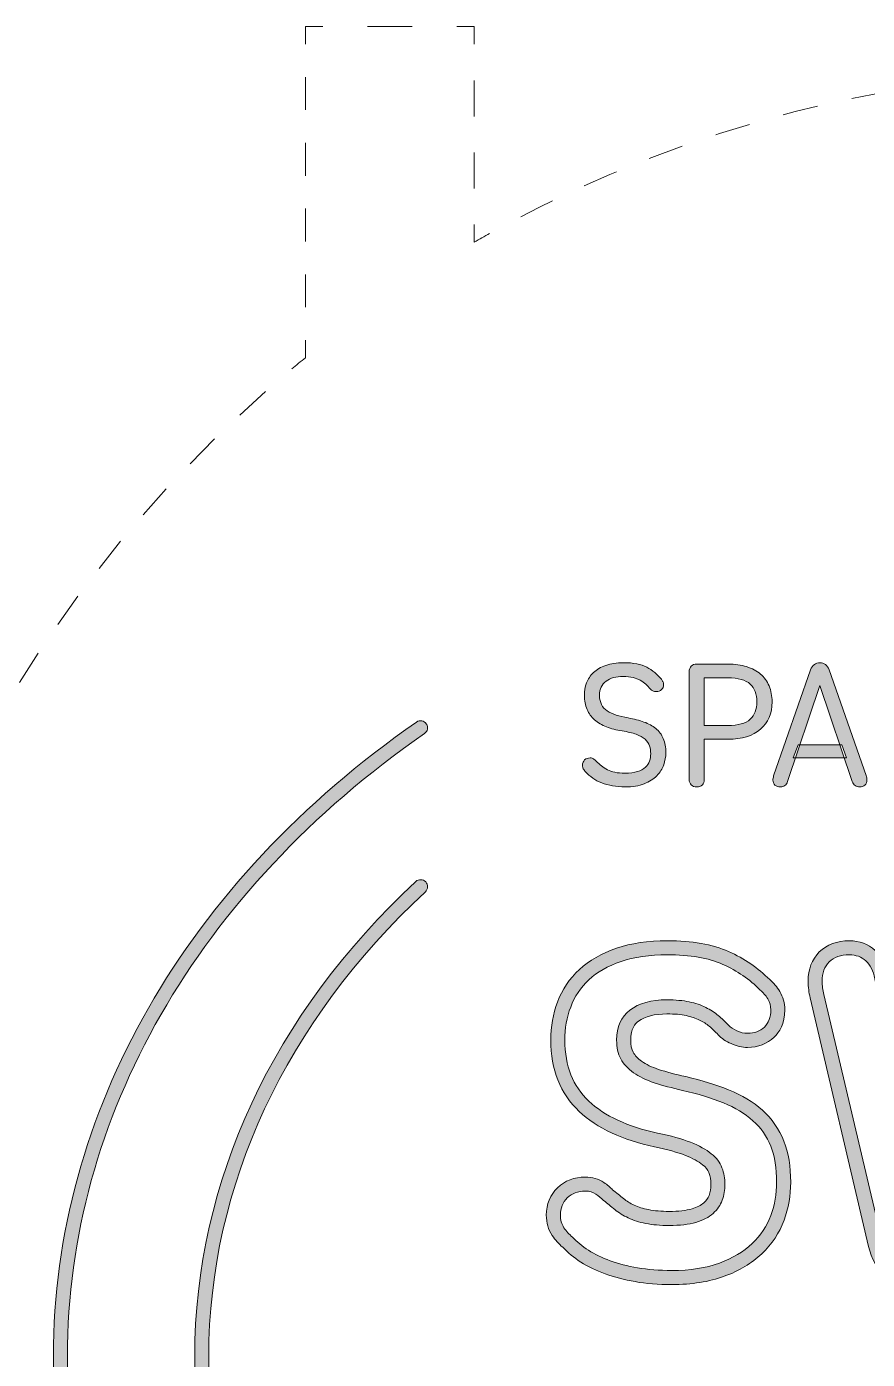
# Model space of a CAD drawing. Header units: millimetres. Extents: x -29.5 to 29.5, y -18.9 to 19.
# Drawn here: x -15.46 to -3.51, y -0.01 to 18.94 of the extents above; entities that cross this region are included whole.
import ezdxf

# ---------------------------------------------------------------- set-up
doc = ezdxf.new("R2010")
doc.units = ezdxf.units.MM
doc.header["$MEASUREMENT"] = 0
for name, pattern in [('AI-Linetype-3', [1.002458, 0.501229, -0.501229]), ('AI-Linetype-4', [1.025317, 0.512658, -0.512658]), ('AI-Linetype-5', [1.2672, 0.6336, -0.6336]), ('AI-Linetype-6', [0.934786, 0.467393, -0.467393]), ('AI-Linetype-7', [0.988138, 0.494069, -0.494069])]:
    doc.linetypes.add(name, pattern=pattern)
doc.layers.add('Layer 1', color=7, linetype='Continuous', lineweight=0)
doc.layers.add('shape outline', color=7, linetype='Continuous', lineweight=0)

# ---------------------------------------------------------------- blocks, each defined once
blk = doc.blocks.new('Block_0')
at = {"layer": 'Layer 1', "transparency": 33554687}
h = blk.add_hatch(color=7, dxfattribs=at)
h.dxf.hatch_style = 2
edge = h.paths.add_edge_path()
edge.add_spline(control_points=[(-4.884, 2.04), (-4.938, 1.891), (-5.027, 1.758), (-5.15, 1.641), (-5.272, 1.525), (-5.428, 1.432), (-5.615, 1.362), (-5.804, 1.293), (-6.029, 1.258), (-6.291, 1.258), (-6.472, 1.258), (-6.635, 1.27), (-6.779, 1.296), (-6.922, 1.321), (-7.052, 1.355), (-7.168, 1.397), (-7.284, 1.44), (-7.387, 1.489), (-7.476, 1.546), (-7.564, 1.603), (-7.64, 1.666), (-7.704, 1.733), (-7.75, 1.771), (-7.79, 1.816), (-7.824, 1.866), (-7.858, 1.917), (-7.875, 1.976), (-7.875, 2.044), (-7.875, 2.145), (-7.842, 2.228), (-7.777, 2.291), (-7.711, 2.354), (-7.626, 2.386), (-7.52, 2.386), (-7.461, 2.386), (-7.411, 2.372), (-7.371, 2.345), (-7.331, 2.317), (-7.294, 2.287), (-7.26, 2.253), (-7.209, 2.211), (-7.157, 2.167), (-7.102, 2.123), (-7.047, 2.079), (-6.983, 2.039), (-6.911, 2.006), (-6.84, 1.972), (-6.756, 1.945), (-6.661, 1.926), (-6.566, 1.907), (-6.455, 1.898), (-6.328, 1.898), (-6.176, 1.898), (-6.05, 1.913), (-5.948, 1.942), (-5.847, 1.972), (-5.765, 2.014), (-5.704, 2.069), (-5.643, 2.124), (-5.6, 2.186), (-5.574, 2.256), (-5.549, 2.326), (-5.536, 2.401), (-5.536, 2.481), (-5.536, 2.565), (-5.55, 2.645), (-5.578, 2.719), (-5.605, 2.793), (-5.656, 2.859), (-5.73, 2.918), (-5.804, 2.978), (-5.902, 3.031), (-6.024, 3.08), (-6.147, 3.128), (-6.303, 3.172), (-6.493, 3.21), (-6.705, 3.256), (-6.893, 3.318), (-7.057, 3.394), (-7.222, 3.47), (-7.361, 3.56), (-7.472, 3.666), (-7.584, 3.772), (-7.669, 3.896), (-7.726, 4.04), (-7.783, 4.184), (-7.812, 4.348), (-7.812, 4.534), (-7.812, 4.699), (-7.784, 4.855), (-7.729, 5.003), (-7.674, 5.151), (-7.588, 5.28), (-7.469, 5.39), (-7.351, 5.5), (-7.199, 5.587), (-7.013, 5.65), (-6.827, 5.713), (-6.607, 5.745), (-6.354, 5.745), (-6.033, 5.745), (-5.77, 5.7), (-5.565, 5.609), (-5.36, 5.518), (-5.184, 5.396), (-5.036, 5.244), (-4.993, 5.21), (-4.957, 5.169), (-4.928, 5.121), (-4.898, 5.072), (-4.884, 5.02), (-4.884, 4.965), (-4.884, 4.86), (-4.914, 4.777), (-4.975, 4.718), (-5.037, 4.659), (-5.116, 4.629), (-5.213, 4.629), (-5.264, 4.629), (-5.315, 4.641), (-5.365, 4.664), (-5.416, 4.688), (-5.456, 4.714), (-5.486, 4.743), (-5.532, 4.794), (-5.581, 4.841), (-5.631, 4.883), (-5.682, 4.925), (-5.741, 4.963), (-5.809, 4.997), (-5.876, 5.031), (-5.955, 5.057), (-6.043, 5.076), (-6.132, 5.095), (-6.238, 5.105), (-6.36, 5.105), (-6.584, 5.105), (-6.759, 5.056), (-6.886, 4.959), (-7.013, 4.862), (-7.076, 4.72), (-7.076, 4.534), (-7.076, 4.429), (-7.056, 4.339), (-7.016, 4.265), (-6.976, 4.191), (-6.916, 4.126), (-6.836, 4.069), (-6.755, 4.012), (-6.657, 3.964), (-6.541, 3.926), (-6.425, 3.888), (-6.291, 3.852), (-6.138, 3.818), (-5.919, 3.767), (-5.725, 3.708), (-5.558, 3.641), (-5.392, 3.573), (-5.251, 3.489), (-5.137, 3.387), (-5.023, 3.286), (-4.938, 3.164), (-4.884, 3.023), (-4.829, 2.881), (-4.801, 2.711), (-4.801, 2.513), (-4.801, 2.348), (-4.829, 2.191), (-4.884, 2.04)], knot_values=[0, 0, 0, 0, 1, 1, 1, 2, 2, 2, 3, 3, 3, 4, 4, 4, 5, 5, 5, 6, 6, 6, 7, 7, 7, 8, 8, 8, 9, 9, 9, 10, 10, 10, 11, 11, 11, 12, 12, 12, 13, 13, 13, 14, 14, 14, 15, 15, 15, 16, 16, 16, 17, 17, 17, 18, 18, 18, 19, 19, 19, 20, 20, 20, 21, 21, 21, 22, 22, 22, 23, 23, 23, 24, 24, 24, 25, 25, 25, 26, 26, 26, 27, 27, 27, 28, 28, 28, 29, 29, 29, 30, 30, 30, 31, 31, 31, 32, 32, 32, 33, 33, 33, 34, 34, 34, 35, 35, 35, 36, 36, 36, 37, 37, 37, 38, 38, 38, 39, 39, 39, 40, 40, 40, 41, 41, 41, 42, 42, 42, 43, 43, 43, 44, 44, 44, 45, 45, 45, 46, 46, 46, 47, 47, 47, 48, 48, 48, 49, 49, 49, 50, 50, 50, 51, 51, 51, 52, 52, 52, 53, 53, 53, 54, 54, 54, 55, 55, 55, 56, 56, 56, 56], degree=3, periodic=0)
edge = h.paths.add_edge_path()
edge.add_spline(control_points=[(-4.697, 3.095), (-4.764, 3.266), (-4.867, 3.415), (-5.004, 3.537), (-5.135, 3.653), (-5.296, 3.75), (-5.483, 3.826), (-5.66, 3.897), (-5.865, 3.96), (-6.093, 4.013), (-6.238, 4.045), (-6.367, 4.08), (-6.479, 4.116), (-6.575, 4.148), (-6.656, 4.187), (-6.72, 4.232), (-6.775, 4.271), (-6.815, 4.314), (-6.84, 4.36), (-6.864, 4.404), (-6.876, 4.463), (-6.876, 4.534), (-6.876, 4.696), (-6.812, 4.764), (-6.764, 4.801), (-6.674, 4.87), (-6.538, 4.905), (-6.36, 4.905), (-6.253, 4.905), (-6.16, 4.897), (-6.085, 4.881), (-6.014, 4.865), (-5.951, 4.844), (-5.898, 4.818), (-5.845, 4.792), (-5.798, 4.762), (-5.759, 4.729), (-5.716, 4.693), (-5.673, 4.652), (-5.633, 4.608), (-5.581, 4.556), (-5.523, 4.517), (-5.449, 4.483), (-5.371, 4.447), (-5.292, 4.429), (-5.213, 4.429), (-5.065, 4.429), (-4.935, 4.48), (-4.836, 4.575), (-4.767, 4.642), (-4.684, 4.764), (-4.684, 4.965), (-4.684, 5.057), (-4.708, 5.144), (-4.757, 5.224), (-4.796, 5.289), (-4.844, 5.345), (-4.9, 5.392), (-5.064, 5.558), (-5.26, 5.692), (-5.484, 5.791), (-5.713, 5.893), (-6.006, 5.945), (-6.354, 5.945), (-6.628, 5.945), (-6.872, 5.909), (-7.078, 5.839), (-7.289, 5.767), (-7.467, 5.665), (-7.605, 5.537), (-7.746, 5.406), (-7.851, 5.25), (-7.917, 5.073), (-7.98, 4.904), (-8.012, 4.722), (-8.012, 4.534), (-8.012, 4.324), (-7.978, 4.133), (-7.912, 3.966), (-7.844, 3.795), (-7.742, 3.645), (-7.609, 3.52), (-7.483, 3.401), (-7.326, 3.297), (-7.141, 3.212), (-6.964, 3.13), (-6.76, 3.064), (-6.536, 3.014), (-6.356, 2.978), (-6.209, 2.938), (-6.098, 2.894), (-5.994, 2.853), (-5.912, 2.809), (-5.855, 2.762), (-5.81, 2.726), (-5.779, 2.688), (-5.765, 2.649), (-5.746, 2.597), (-5.736, 2.542), (-5.736, 2.481), (-5.736, 2.425), (-5.745, 2.372), (-5.762, 2.325), (-5.776, 2.286), (-5.801, 2.251), (-5.838, 2.218), (-5.876, 2.184), (-5.932, 2.155), (-6.004, 2.134), (-6.087, 2.11), (-6.196, 2.098), (-6.328, 2.098), (-6.441, 2.098), (-6.54, 2.106), (-6.622, 2.123), (-6.701, 2.138), (-6.769, 2.16), (-6.826, 2.187), (-6.883, 2.213), (-6.933, 2.244), (-6.976, 2.279), (-7.03, 2.322), (-7.082, 2.365), (-7.132, 2.406), (-7.161, 2.436), (-7.208, 2.475), (-7.258, 2.51), (-7.332, 2.56), (-7.42, 2.586), (-7.52, 2.586), (-7.677, 2.586), (-7.813, 2.534), (-7.916, 2.435), (-8.02, 2.334), (-8.075, 2.199), (-8.075, 2.044), (-8.075, 1.936), (-8.047, 1.839), (-7.991, 1.755), (-7.949, 1.692), (-7.898, 1.636), (-7.841, 1.587), (-7.768, 1.511), (-7.682, 1.441), (-7.584, 1.378), (-7.483, 1.313), (-7.366, 1.257), (-7.237, 1.209), (-7.11, 1.163), (-6.968, 1.126), (-6.813, 1.099), (-6.659, 1.072), (-6.483, 1.058), (-6.291, 1.058), (-6.007, 1.058), (-5.756, 1.097), (-5.546, 1.175), (-5.334, 1.253), (-5.154, 1.362), (-5.012, 1.496), (-4.867, 1.634), (-4.761, 1.794), (-4.696, 1.972), (-4.633, 2.143), (-4.601, 2.325), (-4.601, 2.513), (-4.601, 2.735), (-4.633, 2.931), (-4.697, 3.095)], knot_values=[0, 0, 0, 0, 1, 1, 1, 2, 2, 2, 3, 3, 3, 4, 4, 4, 5, 5, 5, 6, 6, 6, 7, 7, 7, 8, 8, 8, 9, 9, 9, 10, 10, 10, 11, 11, 11, 12, 12, 12, 13, 13, 13, 14, 14, 14, 15, 15, 15, 16, 16, 16, 17, 17, 17, 18, 18, 18, 19, 19, 19, 20, 20, 20, 21, 21, 21, 22, 22, 22, 23, 23, 23, 24, 24, 24, 25, 25, 25, 26, 26, 26, 27, 27, 27, 28, 28, 28, 29, 29, 29, 30, 30, 30, 31, 31, 31, 32, 32, 32, 33, 33, 33, 34, 34, 34, 35, 35, 35, 36, 36, 36, 37, 37, 37, 38, 38, 38, 39, 39, 39, 40, 40, 40, 41, 41, 41, 42, 42, 42, 43, 43, 43, 44, 44, 44, 45, 45, 45, 46, 46, 46, 47, 47, 47, 48, 48, 48, 49, 49, 49, 50, 50, 50, 51, 51, 51, 52, 52, 52, 53, 53, 53, 54, 54, 54, 55, 55, 55, 56, 56, 56, 56], degree=3, periodic=0)
h = blk.add_hatch(color=7, dxfattribs=at)
h.dxf.hatch_style = 2
edge = h.paths.add_edge_path()
edge.add_spline(control_points=[(1.068, 5.295), (1.068, 5.295), (1.049, 5.206), (1.049, 5.206), (1.049, 5.206), (0.213, 1.651), (0.213, 1.651), (0.183, 1.52), (0.129, 1.422), (0.051, 1.356), (-0.027, 1.291), (-0.123, 1.258), (-0.237, 1.258), (-0.356, 1.258), (-0.455, 1.291), (-0.535, 1.356), (-0.615, 1.422), (-0.67, 1.509), (-0.7, 1.619), (-0.7, 1.619), (-1.549, 4.693), (-1.549, 4.693), (-1.549, 4.693), (-2.392, 1.625), (-2.392, 1.625), (-2.426, 1.499), (-2.484, 1.406), (-2.566, 1.347), (-2.649, 1.287), (-2.745, 1.258), (-2.855, 1.258), (-2.969, 1.258), (-3.064, 1.289), (-3.14, 1.353), (-3.216, 1.416), (-3.269, 1.513), (-3.298, 1.645), (-3.298, 1.645), (-4.129, 5.181), (-4.129, 5.181), (-4.137, 5.215), (-4.143, 5.246), (-4.148, 5.276), (-4.152, 5.305), (-4.154, 5.337), (-4.154, 5.371), (-4.154, 5.485), (-4.12, 5.576), (-4.052, 5.644), (-3.985, 5.711), (-3.89, 5.745), (-3.767, 5.745), (-3.674, 5.745), (-3.596, 5.716), (-3.533, 5.659), (-3.469, 5.602), (-3.427, 5.517), (-3.406, 5.403), (-3.406, 5.403), (-2.785, 2.506), (-2.785, 2.506), (-2.785, 2.506), (-1.993, 5.371), (-1.993, 5.371), (-1.955, 5.502), (-1.899, 5.597), (-1.825, 5.656), (-1.751, 5.715), (-1.657, 5.745), (-1.543, 5.745), (-1.441, 5.745), (-1.354, 5.715), (-1.28, 5.656), (-1.206, 5.597), (-1.15, 5.5), (-1.112, 5.365), (-1.112, 5.365), (-0.301, 2.487), (-0.301, 2.487), (-0.301, 2.487), (0.314, 5.377), (0.314, 5.377), (0.335, 5.491), (0.377, 5.581), (0.441, 5.647), (0.504, 5.712), (0.591, 5.745), (0.701, 5.745), (0.819, 5.745), (0.911, 5.712), (0.976, 5.647), (1.042, 5.581), (1.075, 5.493), (1.075, 5.384), (1.075, 5.384), (1.068, 5.295), (1.068, 5.295)], knot_values=[0, 0, 0, 0, 1, 1, 1, 2, 2, 2, 3, 3, 3, 4, 4, 4, 5, 5, 5, 6, 6, 6, 7, 7, 7, 8, 8, 8, 9, 9, 9, 10, 10, 10, 11, 11, 11, 12, 12, 12, 13, 13, 13, 14, 14, 14, 15, 15, 15, 16, 16, 16, 17, 17, 17, 18, 18, 18, 19, 19, 19, 20, 20, 20, 21, 21, 21, 22, 22, 22, 23, 23, 23, 24, 24, 24, 25, 25, 25, 26, 26, 26, 27, 27, 27, 28, 28, 28, 29, 29, 29, 30, 30, 30, 31, 31, 31, 32, 32, 32, 32], degree=3, periodic=0)
edge = h.paths.add_edge_path()
edge.add_spline(control_points=[(1.118, 5.788), (1.014, 5.892), (0.873, 5.945), (0.701, 5.945), (0.494, 5.945), (0.367, 5.858), (0.297, 5.786), (0.206, 5.691), (0.146, 5.566), (0.117, 5.414), (0.117, 5.414), (-0.328, 3.321), (-0.328, 3.321), (-0.328, 3.321), (-0.919, 5.419), (-0.919, 5.419), (-0.969, 5.594), (-1.048, 5.727), (-1.155, 5.812), (-1.265, 5.9), (-1.395, 5.945), (-1.543, 5.945), (-1.703, 5.945), (-1.84, 5.9), (-1.95, 5.812), (-2.056, 5.727), (-2.135, 5.597), (-2.185, 5.427), (-2.185, 5.427), (-2.76, 3.345), (-2.76, 3.345), (-2.76, 3.345), (-3.211, 5.444), (-3.211, 5.444), (-3.239, 5.597), (-3.303, 5.722), (-3.399, 5.808), (-3.498, 5.897), (-3.626, 5.945), (-3.767, 5.945), (-3.944, 5.945), (-4.088, 5.891), (-4.194, 5.785), (-4.3, 5.679), (-4.354, 5.539), (-4.354, 5.371), (-4.354, 5.327), (-4.351, 5.285), (-4.345, 5.247), (-4.341, 5.212), (-4.333, 5.174), (-4.323, 5.132), (-4.323, 5.132), (-3.493, 1.599), (-3.493, 1.599), (-3.454, 1.426), (-3.378, 1.291), (-3.268, 1.199), (-3.155, 1.105), (-3.016, 1.058), (-2.855, 1.058), (-2.703, 1.058), (-2.566, 1.1), (-2.45, 1.184), (-2.329, 1.271), (-2.245, 1.402), (-2.199, 1.574), (-2.199, 1.574), (-1.549, 3.94), (-1.549, 3.94), (-1.549, 3.94), (-0.893, 1.566), (-0.893, 1.566), (-0.853, 1.417), (-0.775, 1.294), (-0.662, 1.201), (-0.545, 1.106), (-0.402, 1.058), (-0.237, 1.058), (-0.076, 1.058), (0.064, 1.107), (0.179, 1.203), (0.292, 1.297), (0.368, 1.433), (0.408, 1.607), (0.408, 1.607), (1.244, 5.16), (1.244, 5.16), (1.252, 5.19), (1.261, 5.228), (1.266, 5.266), (1.272, 5.306), (1.275, 5.345), (1.275, 5.384), (1.275, 5.548), (1.222, 5.684), (1.118, 5.788)], knot_values=[0, 0, 0, 0, 1, 1, 1, 2, 2, 2, 3, 3, 3, 4, 4, 4, 5, 5, 5, 6, 6, 6, 7, 7, 7, 8, 8, 8, 9, 9, 9, 10, 10, 10, 11, 11, 11, 12, 12, 12, 13, 13, 13, 14, 14, 14, 15, 15, 15, 16, 16, 16, 17, 17, 17, 18, 18, 18, 19, 19, 19, 20, 20, 20, 21, 21, 21, 22, 22, 22, 23, 23, 23, 24, 24, 24, 25, 25, 25, 26, 26, 26, 27, 27, 27, 28, 28, 28, 29, 29, 29, 30, 30, 30, 31, 31, 31, 32, 32, 32, 32], degree=3, periodic=0)
at = {"layer": 'Layer 1'}
for points, knots in [([(-4.697, 3.095), (-4.764, 3.266), (-4.867, 3.415), (-5.004, 3.537), (-5.135, 3.653), (-5.296, 3.75), (-5.483, 3.826), (-5.66, 3.897), (-5.865, 3.96), (-6.093, 4.013), (-6.238, 4.045), (-6.367, 4.08), (-6.479, 4.116), (-6.575, 4.148), (-6.656, 4.187), (-6.72, 4.232), (-6.775, 4.271), (-6.815, 4.314), (-6.84, 4.36), (-6.864, 4.404), (-6.876, 4.463), (-6.876, 4.534), (-6.876, 4.696), (-6.812, 4.764), (-6.764, 4.801), (-6.674, 4.87), (-6.538, 4.905), (-6.36, 4.905), (-6.253, 4.905), (-6.16, 4.897), (-6.085, 4.881), (-6.014, 4.865), (-5.951, 4.844), (-5.898, 4.818), (-5.845, 4.792), (-5.798, 4.762), (-5.759, 4.729), (-5.716, 4.693), (-5.673, 4.652), (-5.633, 4.608), (-5.581, 4.556), (-5.523, 4.517), (-5.449, 4.483), (-5.371, 4.447), (-5.292, 4.429), (-5.213, 4.429), (-5.065, 4.429), (-4.935, 4.48), (-4.836, 4.575), (-4.767, 4.642), (-4.684, 4.764), (-4.684, 4.965), (-4.684, 5.057), (-4.708, 5.144), (-4.757, 5.224), (-4.796, 5.289), (-4.844, 5.345), (-4.9, 5.392), (-5.064, 5.558), (-5.26, 5.692), (-5.484, 5.791), (-5.713, 5.893), (-6.006, 5.945), (-6.354, 5.945), (-6.628, 5.945), (-6.872, 5.909), (-7.078, 5.839), (-7.289, 5.767), (-7.467, 5.665), (-7.605, 5.537), (-7.746, 5.406), (-7.851, 5.25), (-7.917, 5.073), (-7.98, 4.904), (-8.012, 4.722), (-8.012, 4.534), (-8.012, 4.324), (-7.978, 4.133), (-7.912, 3.966), (-7.844, 3.795), (-7.742, 3.645), (-7.609, 3.52), (-7.483, 3.401), (-7.326, 3.297), (-7.141, 3.212), (-6.964, 3.13), (-6.76, 3.064), (-6.536, 3.014), (-6.356, 2.978), (-6.209, 2.938), (-6.098, 2.894), (-5.994, 2.853), (-5.912, 2.809), (-5.855, 2.762), (-5.81, 2.726), (-5.779, 2.688), (-5.765, 2.649), (-5.746, 2.597), (-5.736, 2.542), (-5.736, 2.481), (-5.736, 2.425), (-5.745, 2.372), (-5.762, 2.325), (-5.776, 2.286), (-5.801, 2.251), (-5.838, 2.218), (-5.876, 2.184), (-5.932, 2.155), (-6.004, 2.134), (-6.087, 2.11), (-6.196, 2.098), (-6.328, 2.098), (-6.441, 2.098), (-6.54, 2.106), (-6.622, 2.123), (-6.701, 2.138), (-6.769, 2.16), (-6.826, 2.187), (-6.883, 2.213), (-6.933, 2.244), (-6.976, 2.279), (-7.03, 2.322), (-7.082, 2.365), (-7.132, 2.406), (-7.161, 2.436), (-7.208, 2.475), (-7.258, 2.51), (-7.332, 2.56), (-7.42, 2.586), (-7.52, 2.586), (-7.677, 2.586), (-7.813, 2.534), (-7.916, 2.435), (-8.02, 2.334), (-8.075, 2.199), (-8.075, 2.044), (-8.075, 1.936), (-8.047, 1.839), (-7.991, 1.755), (-7.949, 1.692), (-7.898, 1.636), (-7.841, 1.587), (-7.768, 1.511), (-7.682, 1.441), (-7.584, 1.378), (-7.483, 1.313), (-7.366, 1.257), (-7.237, 1.209), (-7.11, 1.163), (-6.968, 1.126), (-6.813, 1.099), (-6.659, 1.072), (-6.483, 1.058), (-6.291, 1.058), (-6.007, 1.058), (-5.756, 1.097), (-5.546, 1.175), (-5.334, 1.253), (-5.154, 1.362), (-5.012, 1.496), (-4.867, 1.634), (-4.761, 1.794), (-4.696, 1.972), (-4.633, 2.143), (-4.601, 2.325), (-4.601, 2.513), (-4.601, 2.735), (-4.633, 2.931), (-4.697, 3.095)], [0, 0, 0, 0, 1, 1, 1, 2, 2, 2, 3, 3, 3, 4, 4, 4, 5, 5, 5, 6, 6, 6, 7, 7, 7, 8, 8, 8, 9, 9, 9, 10, 10, 10, 11, 11, 11, 12, 12, 12, 13, 13, 13, 14, 14, 14, 15, 15, 15, 16, 16, 16, 17, 17, 17, 18, 18, 18, 19, 19, 19, 20, 20, 20, 21, 21, 21, 22, 22, 22, 23, 23, 23, 24, 24, 24, 25, 25, 25, 26, 26, 26, 27, 27, 27, 28, 28, 28, 29, 29, 29, 30, 30, 30, 31, 31, 31, 32, 32, 32, 33, 33, 33, 34, 34, 34, 35, 35, 35, 36, 36, 36, 37, 37, 37, 38, 38, 38, 39, 39, 39, 40, 40, 40, 41, 41, 41, 42, 42, 42, 43, 43, 43, 44, 44, 44, 45, 45, 45, 46, 46, 46, 47, 47, 47, 48, 48, 48, 49, 49, 49, 50, 50, 50, 51, 51, 51, 52, 52, 52, 53, 53, 53, 54, 54, 54, 55, 55, 55, 56, 56, 56, 56]), ([(1.118, 5.788), (1.014, 5.892), (0.873, 5.945), (0.701, 5.945), (0.494, 5.945), (0.367, 5.858), (0.297, 5.786), (0.206, 5.691), (0.146, 5.566), (0.117, 5.414), (0.117, 5.414), (-0.328, 3.321), (-0.328, 3.321), (-0.328, 3.321), (-0.919, 5.419), (-0.919, 5.419), (-0.969, 5.594), (-1.048, 5.727), (-1.155, 5.812), (-1.265, 5.9), (-1.395, 5.945), (-1.543, 5.945), (-1.703, 5.945), (-1.84, 5.9), (-1.95, 5.812), (-2.056, 5.727), (-2.135, 5.597), (-2.185, 5.427), (-2.185, 5.427), (-2.76, 3.345), (-2.76, 3.345), (-2.76, 3.345), (-3.211, 5.444), (-3.211, 5.444), (-3.239, 5.597), (-3.303, 5.722), (-3.399, 5.808), (-3.498, 5.897), (-3.626, 5.945), (-3.767, 5.945), (-3.944, 5.945), (-4.088, 5.891), (-4.194, 5.785), (-4.3, 5.679), (-4.354, 5.539), (-4.354, 5.371), (-4.354, 5.327), (-4.351, 5.285), (-4.345, 5.247), (-4.341, 5.212), (-4.333, 5.174), (-4.323, 5.132), (-4.323, 5.132), (-3.493, 1.599), (-3.493, 1.599), (-3.454, 1.426), (-3.378, 1.291), (-3.268, 1.199), (-3.155, 1.105), (-3.016, 1.058), (-2.855, 1.058), (-2.703, 1.058), (-2.566, 1.1), (-2.45, 1.184), (-2.329, 1.271), (-2.245, 1.402), (-2.199, 1.574), (-2.199, 1.574), (-1.549, 3.94), (-1.549, 3.94), (-1.549, 3.94), (-0.893, 1.566), (-0.893, 1.566), (-0.853, 1.417), (-0.775, 1.294), (-0.662, 1.201), (-0.545, 1.106), (-0.402, 1.058), (-0.237, 1.058), (-0.076, 1.058), (0.064, 1.107), (0.179, 1.203), (0.292, 1.297), (0.368, 1.433), (0.408, 1.607), (0.408, 1.607), (1.244, 5.16), (1.244, 5.16), (1.252, 5.19), (1.261, 5.228), (1.266, 5.266), (1.272, 5.306), (1.275, 5.345), (1.275, 5.384), (1.275, 5.548), (1.222, 5.684), (1.118, 5.788)], [0, 0, 0, 0, 1, 1, 1, 2, 2, 2, 3, 3, 3, 4, 4, 4, 5, 5, 5, 6, 6, 6, 7, 7, 7, 8, 8, 8, 9, 9, 9, 10, 10, 10, 11, 11, 11, 12, 12, 12, 13, 13, 13, 14, 14, 14, 15, 15, 15, 16, 16, 16, 17, 17, 17, 18, 18, 18, 19, 19, 19, 20, 20, 20, 21, 21, 21, 22, 22, 22, 23, 23, 23, 24, 24, 24, 25, 25, 25, 26, 26, 26, 27, 27, 27, 28, 28, 28, 29, 29, 29, 30, 30, 30, 31, 31, 31, 32, 32, 32, 32]), ([(-4.884, 2.04), (-4.938, 1.891), (-5.027, 1.758), (-5.15, 1.641), (-5.272, 1.525), (-5.428, 1.432), (-5.615, 1.362), (-5.804, 1.293), (-6.029, 1.258), (-6.291, 1.258), (-6.472, 1.258), (-6.635, 1.27), (-6.779, 1.296), (-6.922, 1.321), (-7.052, 1.355), (-7.168, 1.397), (-7.284, 1.44), (-7.387, 1.489), (-7.476, 1.546), (-7.564, 1.603), (-7.64, 1.666), (-7.704, 1.733), (-7.75, 1.771), (-7.79, 1.816), (-7.824, 1.866), (-7.858, 1.917), (-7.875, 1.976), (-7.875, 2.044), (-7.875, 2.145), (-7.842, 2.228), (-7.777, 2.291), (-7.711, 2.354), (-7.626, 2.386), (-7.52, 2.386), (-7.461, 2.386), (-7.411, 2.372), (-7.371, 2.345), (-7.331, 2.317), (-7.294, 2.287), (-7.26, 2.253), (-7.209, 2.211), (-7.157, 2.167), (-7.102, 2.123), (-7.047, 2.079), (-6.983, 2.039), (-6.911, 2.006), (-6.84, 1.972), (-6.756, 1.945), (-6.661, 1.926), (-6.566, 1.907), (-6.455, 1.898), (-6.328, 1.898), (-6.176, 1.898), (-6.05, 1.913), (-5.948, 1.942), (-5.847, 1.972), (-5.765, 2.014), (-5.704, 2.069), (-5.643, 2.124), (-5.6, 2.186), (-5.574, 2.256), (-5.549, 2.326), (-5.536, 2.401), (-5.536, 2.481), (-5.536, 2.565), (-5.55, 2.645), (-5.578, 2.719), (-5.605, 2.793), (-5.656, 2.859), (-5.73, 2.918), (-5.804, 2.978), (-5.902, 3.031), (-6.024, 3.08), (-6.147, 3.128), (-6.303, 3.172), (-6.493, 3.21), (-6.705, 3.256), (-6.893, 3.318), (-7.057, 3.394), (-7.222, 3.47), (-7.361, 3.56), (-7.472, 3.666), (-7.584, 3.772), (-7.669, 3.896), (-7.726, 4.04), (-7.783, 4.184), (-7.812, 4.348), (-7.812, 4.534), (-7.812, 4.699), (-7.784, 4.855), (-7.729, 5.003), (-7.674, 5.151), (-7.588, 5.28), (-7.469, 5.39), (-7.351, 5.5), (-7.199, 5.587), (-7.013, 5.65), (-6.827, 5.713), (-6.607, 5.745), (-6.354, 5.745), (-6.033, 5.745), (-5.77, 5.7), (-5.565, 5.609), (-5.36, 5.518), (-5.184, 5.396), (-5.036, 5.244), (-4.993, 5.21), (-4.957, 5.169), (-4.928, 5.121), (-4.898, 5.072), (-4.884, 5.02), (-4.884, 4.965), (-4.884, 4.86), (-4.914, 4.777), (-4.975, 4.718), (-5.037, 4.659), (-5.116, 4.629), (-5.213, 4.629), (-5.264, 4.629), (-5.315, 4.641), (-5.365, 4.664), (-5.416, 4.688), (-5.456, 4.714), (-5.486, 4.743), (-5.532, 4.794), (-5.581, 4.841), (-5.631, 4.883), (-5.682, 4.925), (-5.741, 4.963), (-5.809, 4.997), (-5.876, 5.031), (-5.955, 5.057), (-6.043, 5.076), (-6.132, 5.095), (-6.238, 5.105), (-6.36, 5.105), (-6.584, 5.105), (-6.759, 5.056), (-6.886, 4.959), (-7.013, 4.862), (-7.076, 4.72), (-7.076, 4.534), (-7.076, 4.429), (-7.056, 4.339), (-7.016, 4.265), (-6.976, 4.191), (-6.916, 4.126), (-6.836, 4.069), (-6.755, 4.012), (-6.657, 3.964), (-6.541, 3.926), (-6.425, 3.888), (-6.291, 3.852), (-6.138, 3.818), (-5.919, 3.767), (-5.725, 3.708), (-5.558, 3.641), (-5.392, 3.573), (-5.251, 3.489), (-5.137, 3.387), (-5.023, 3.286), (-4.938, 3.164), (-4.884, 3.023), (-4.829, 2.881), (-4.801, 2.711), (-4.801, 2.513), (-4.801, 2.348), (-4.829, 2.191), (-4.884, 2.04)], [0, 0, 0, 0, 1, 1, 1, 2, 2, 2, 3, 3, 3, 4, 4, 4, 5, 5, 5, 6, 6, 6, 7, 7, 7, 8, 8, 8, 9, 9, 9, 10, 10, 10, 11, 11, 11, 12, 12, 12, 13, 13, 13, 14, 14, 14, 15, 15, 15, 16, 16, 16, 17, 17, 17, 18, 18, 18, 19, 19, 19, 20, 20, 20, 21, 21, 21, 22, 22, 22, 23, 23, 23, 24, 24, 24, 25, 25, 25, 26, 26, 26, 27, 27, 27, 28, 28, 28, 29, 29, 29, 30, 30, 30, 31, 31, 31, 32, 32, 32, 33, 33, 33, 34, 34, 34, 35, 35, 35, 36, 36, 36, 37, 37, 37, 38, 38, 38, 39, 39, 39, 40, 40, 40, 41, 41, 41, 42, 42, 42, 43, 43, 43, 44, 44, 44, 45, 45, 45, 46, 46, 46, 47, 47, 47, 48, 48, 48, 49, 49, 49, 50, 50, 50, 51, 51, 51, 52, 52, 52, 53, 53, 53, 54, 54, 54, 55, 55, 55, 56, 56, 56, 56]), ([(1.068, 5.295), (1.068, 5.295), (1.049, 5.206), (1.049, 5.206), (1.049, 5.206), (0.213, 1.651), (0.213, 1.651), (0.183, 1.52), (0.129, 1.422), (0.051, 1.356), (-0.027, 1.291), (-0.123, 1.258), (-0.237, 1.258), (-0.356, 1.258), (-0.455, 1.291), (-0.535, 1.356), (-0.615, 1.422), (-0.67, 1.509), (-0.7, 1.619), (-0.7, 1.619), (-1.549, 4.693), (-1.549, 4.693), (-1.549, 4.693), (-2.392, 1.625), (-2.392, 1.625), (-2.426, 1.499), (-2.484, 1.406), (-2.566, 1.347), (-2.649, 1.287), (-2.745, 1.258), (-2.855, 1.258), (-2.969, 1.258), (-3.064, 1.289), (-3.14, 1.353), (-3.216, 1.416), (-3.269, 1.513), (-3.298, 1.645), (-3.298, 1.645), (-4.129, 5.181), (-4.129, 5.181), (-4.137, 5.215), (-4.143, 5.246), (-4.148, 5.276), (-4.152, 5.305), (-4.154, 5.337), (-4.154, 5.371), (-4.154, 5.485), (-4.12, 5.576), (-4.052, 5.644), (-3.985, 5.711), (-3.89, 5.745), (-3.767, 5.745), (-3.674, 5.745), (-3.596, 5.716), (-3.533, 5.659), (-3.469, 5.602), (-3.427, 5.517), (-3.406, 5.403), (-3.406, 5.403), (-2.785, 2.506), (-2.785, 2.506), (-2.785, 2.506), (-1.993, 5.371), (-1.993, 5.371), (-1.955, 5.502), (-1.899, 5.597), (-1.825, 5.656), (-1.751, 5.715), (-1.657, 5.745), (-1.543, 5.745), (-1.441, 5.745), (-1.354, 5.715), (-1.28, 5.656), (-1.206, 5.597), (-1.15, 5.5), (-1.112, 5.365), (-1.112, 5.365), (-0.301, 2.487), (-0.301, 2.487), (-0.301, 2.487), (0.314, 5.377), (0.314, 5.377), (0.335, 5.491), (0.377, 5.581), (0.441, 5.647), (0.504, 5.712), (0.591, 5.745), (0.701, 5.745), (0.819, 5.745), (0.911, 5.712), (0.976, 5.647), (1.042, 5.581), (1.075, 5.493), (1.075, 5.384), (1.075, 5.384), (1.068, 5.295), (1.068, 5.295)], [0, 0, 0, 0, 1, 1, 1, 2, 2, 2, 3, 3, 3, 4, 4, 4, 5, 5, 5, 6, 6, 6, 7, 7, 7, 8, 8, 8, 9, 9, 9, 10, 10, 10, 11, 11, 11, 12, 12, 12, 13, 13, 13, 14, 14, 14, 15, 15, 15, 16, 16, 16, 17, 17, 17, 18, 18, 18, 19, 19, 19, 20, 20, 20, 21, 21, 21, 22, 22, 22, 23, 23, 23, 24, 24, 24, 25, 25, 25, 26, 26, 26, 27, 27, 27, 28, 28, 28, 29, 29, 29, 30, 30, 30, 31, 31, 31, 32, 32, 32, 32])]:
    blk.add_open_spline(points, degree=3, knots=knots, dxfattribs=at)
blk = doc.blocks.new('Block_1')
at = {"layer": 'Layer 1', "transparency": 33554687}
h = blk.add_hatch(color=7, dxfattribs=at)
h.dxf.hatch_style = 2
edge = h.paths.add_edge_path()
edge.add_spline(control_points=[(-7.134, 8.147), (-7.189, 8.157), (-7.24, 8.171), (-7.287, 8.189), (-7.335, 8.208), (-7.378, 8.23), (-7.416, 8.257), (-7.454, 8.283), (-7.489, 8.313), (-7.519, 8.347), (-7.53, 8.36), (-7.54, 8.374), (-7.549, 8.388), (-7.557, 8.402), (-7.561, 8.418), (-7.561, 8.437), (-7.561, 8.47), (-7.551, 8.496), (-7.531, 8.516), (-7.511, 8.535), (-7.484, 8.544), (-7.451, 8.544), (-7.433, 8.544), (-7.417, 8.54), (-7.404, 8.53), (-7.39, 8.521), (-7.378, 8.511), (-7.366, 8.499), (-7.341, 8.474), (-7.316, 8.452), (-7.291, 8.43), (-7.266, 8.41), (-7.238, 8.391), (-7.207, 8.375), (-7.176, 8.36), (-7.141, 8.347), (-7.1, 8.339), (-7.059, 8.331), (-7.011, 8.327), (-6.956, 8.327), (-6.886, 8.327), (-6.827, 8.334), (-6.78, 8.349), (-6.732, 8.364), (-6.695, 8.385), (-6.667, 8.411), (-6.64, 8.436), (-6.62, 8.466), (-6.609, 8.499), (-6.597, 8.532), (-6.591, 8.568), (-6.591, 8.604), (-6.591, 8.644), (-6.597, 8.681), (-6.609, 8.715), (-6.62, 8.75), (-6.641, 8.781), (-6.672, 8.808), (-6.703, 8.836), (-6.745, 8.859), (-6.797, 8.879), (-6.85, 8.899), (-6.917, 8.915), (-6.999, 8.927), (-7.08, 8.94), (-7.154, 8.96), (-7.22, 8.985), (-7.286, 9.011), (-7.342, 9.045), (-7.389, 9.085), (-7.435, 9.126), (-7.471, 9.176), (-7.496, 9.233), (-7.521, 9.29), (-7.534, 9.357), (-7.534, 9.432), (-7.534, 9.493), (-7.523, 9.553), (-7.502, 9.609), (-7.482, 9.666), (-7.449, 9.716), (-7.404, 9.758), (-7.359, 9.801), (-7.301, 9.834), (-7.23, 9.859), (-7.159, 9.884), (-7.075, 9.897), (-6.976, 9.897), (-6.838, 9.897), (-6.728, 9.875), (-6.647, 9.833), (-6.567, 9.791), (-6.497, 9.733), (-6.439, 9.662), (-6.43, 9.652), (-6.423, 9.64), (-6.417, 9.628), (-6.411, 9.616), (-6.409, 9.603), (-6.409, 9.589), (-6.409, 9.558), (-6.418, 9.533), (-6.437, 9.514), (-6.456, 9.496), (-6.481, 9.487), (-6.511, 9.487), (-6.529, 9.487), (-6.546, 9.49), (-6.561, 9.497), (-6.576, 9.503), (-6.589, 9.513), (-6.599, 9.524), (-6.617, 9.548), (-6.637, 9.57), (-6.66, 9.59), (-6.682, 9.611), (-6.709, 9.63), (-6.739, 9.647), (-6.769, 9.663), (-6.803, 9.677), (-6.842, 9.687), (-6.882, 9.697), (-6.929, 9.702), (-6.984, 9.702), (-7.084, 9.702), (-7.164, 9.679), (-7.226, 9.634), (-7.288, 9.589), (-7.319, 9.522), (-7.319, 9.432), (-7.319, 9.38), (-7.309, 9.337), (-7.29, 9.302), (-7.271, 9.267), (-7.244, 9.237), (-7.209, 9.212), (-7.174, 9.187), (-7.131, 9.167), (-7.081, 9.152), (-7.031, 9.137), (-6.974, 9.123), (-6.911, 9.112), (-6.828, 9.097), (-6.753, 9.077), (-6.687, 9.054), (-6.621, 9.031), (-6.565, 9), (-6.519, 8.962), (-6.472, 8.923), (-6.436, 8.876), (-6.412, 8.819), (-6.388, 8.763), (-6.376, 8.694), (-6.376, 8.614), (-6.376, 8.558), (-6.386, 8.501), (-6.406, 8.444), (-6.426, 8.388), (-6.459, 8.336), (-6.505, 8.289), (-6.551, 8.243), (-6.61, 8.205), (-6.684, 8.176), (-6.757, 8.146), (-6.848, 8.132), (-6.956, 8.132), (-7.019, 8.132), (-7.079, 8.137), (-7.134, 8.147)], knot_values=[0, 0, 0, 0, 1, 1, 1, 2, 2, 2, 3, 3, 3, 4, 4, 4, 5, 5, 5, 6, 6, 6, 7, 7, 7, 8, 8, 8, 9, 9, 9, 10, 10, 10, 11, 11, 11, 12, 12, 12, 13, 13, 13, 14, 14, 14, 15, 15, 15, 16, 16, 16, 17, 17, 17, 18, 18, 18, 19, 19, 19, 20, 20, 20, 21, 21, 21, 22, 22, 22, 23, 23, 23, 24, 24, 24, 25, 25, 25, 26, 26, 26, 27, 27, 27, 28, 28, 28, 29, 29, 29, 30, 30, 30, 31, 31, 31, 32, 32, 32, 33, 33, 33, 34, 34, 34, 35, 35, 35, 36, 36, 36, 37, 37, 37, 38, 38, 38, 39, 39, 39, 40, 40, 40, 41, 41, 41, 42, 42, 42, 43, 43, 43, 44, 44, 44, 45, 45, 45, 46, 46, 46, 47, 47, 47, 48, 48, 48, 49, 49, 49, 50, 50, 50, 51, 51, 51, 52, 52, 52, 53, 53, 53, 54, 54, 54, 55, 55, 55, 56, 56, 56, 56], degree=3, periodic=0)
h = blk.add_hatch(color=7, dxfattribs=at)
h.dxf.hatch_style = 2
edge = h.paths.add_edge_path()
edge.add_spline(control_points=[(-5.494, 9.004), (-5.347, 9.004), (-5.242, 9.034), (-5.177, 9.093), (-5.113, 9.152), (-5.081, 9.235), (-5.081, 9.342), (-5.081, 9.45), (-5.113, 9.534), (-5.177, 9.593), (-5.242, 9.652), (-5.347, 9.682), (-5.494, 9.682), (-5.494, 9.682), (-5.829, 9.682), (-5.829, 9.682), (-5.829, 9.682), (-5.829, 9.004), (-5.829, 9.004), (-5.829, 9.004), (-5.494, 9.004), (-5.494, 9.004)], knot_values=[0, 0, 0, 0, 1, 1, 1, 2, 2, 2, 3, 3, 3, 4, 4, 4, 5, 5, 5, 6, 6, 6, 7, 7, 7, 7], degree=3, periodic=0)
edge = h.paths.add_edge_path()
edge.add_spline(control_points=[(-5.03, 8.951), (-5.139, 8.856), (-5.294, 8.809), (-5.494, 8.809), (-5.494, 8.809), (-5.829, 8.809), (-5.829, 8.809), (-5.829, 8.809), (-5.829, 8.239), (-5.829, 8.239), (-5.829, 8.206), (-5.838, 8.18), (-5.857, 8.16), (-5.876, 8.141), (-5.903, 8.132), (-5.936, 8.132), (-5.969, 8.132), (-5.996, 8.141), (-6.015, 8.16), (-6.034, 8.18), (-6.044, 8.206), (-6.044, 8.239), (-6.044, 8.239), (-6.044, 9.769), (-6.044, 9.769), (-6.044, 9.803), (-6.034, 9.829), (-6.015, 9.848), (-5.996, 9.867), (-5.969, 9.877), (-5.936, 9.877), (-5.936, 9.877), (-5.494, 9.877), (-5.494, 9.877), (-5.394, 9.877), (-5.305, 9.865), (-5.227, 9.841), (-5.15, 9.816), (-5.084, 9.781), (-5.031, 9.735), (-4.978, 9.69), (-4.937, 9.634), (-4.909, 9.567), (-4.88, 9.5), (-4.866, 9.425), (-4.866, 9.342), (-4.866, 9.175), (-4.921, 9.045), (-5.03, 8.951)], knot_values=[0, 0, 0, 0, 1, 1, 1, 2, 2, 2, 3, 3, 3, 4, 4, 4, 5, 5, 5, 6, 6, 6, 7, 7, 7, 8, 8, 8, 9, 9, 9, 10, 10, 10, 11, 11, 11, 12, 12, 12, 13, 13, 13, 14, 14, 14, 15, 15, 15, 16, 16, 16, 16], degree=3, periodic=0)
h = blk.add_hatch(color=7, dxfattribs=at)
h.dxf.hatch_style = 2
edge = h.paths.add_edge_path()
edge.add_spline(control_points=[(-3.809, 8.547), (-3.809, 8.547), (-4.564, 8.547), (-4.564, 8.547), (-4.564, 8.547), (-4.496, 8.729), (-4.496, 8.729), (-4.496, 8.729), (-3.876, 8.729), (-3.876, 8.729), (-3.876, 8.729), (-3.809, 8.547), (-3.809, 8.547)], knot_values=[0, 0, 0, 0, 1, 1, 1, 2, 2, 2, 3, 3, 3, 4, 4, 4, 4], degree=3, periodic=0)
edge = h.paths.add_edge_path()
edge.add_spline(control_points=[(-4.186, 9.572), (-4.186, 9.572), (-4.646, 8.207), (-4.646, 8.207), (-4.654, 8.183), (-4.667, 8.165), (-4.684, 8.152), (-4.7, 8.138), (-4.721, 8.132), (-4.746, 8.132), (-4.779, 8.132), (-4.806, 8.14), (-4.825, 8.158), (-4.844, 8.176), (-4.854, 8.199), (-4.854, 8.229), (-4.854, 8.238), (-4.853, 8.247), (-4.851, 8.257), (-4.849, 8.267), (-4.847, 8.277), (-4.844, 8.287), (-4.844, 8.287), (-4.319, 9.794), (-4.319, 9.794), (-4.305, 9.829), (-4.287, 9.855), (-4.265, 9.872), (-4.242, 9.888), (-4.216, 9.897), (-4.186, 9.897), (-4.156, 9.897), (-4.13, 9.888), (-4.107, 9.872), (-4.085, 9.855), (-4.067, 9.829), (-4.053, 9.794), (-4.053, 9.794), (-3.529, 8.292), (-3.529, 8.292), (-3.525, 8.28), (-3.523, 8.269), (-3.521, 8.259), (-3.52, 8.249), (-3.519, 8.24), (-3.519, 8.232), (-3.519, 8.2), (-3.528, 8.176), (-3.546, 8.158), (-3.564, 8.14), (-3.589, 8.132), (-3.621, 8.132), (-3.646, 8.132), (-3.668, 8.138), (-3.686, 8.152), (-3.705, 8.165), (-3.718, 8.183), (-3.726, 8.207), (-3.726, 8.207), (-4.186, 9.572), (-4.186, 9.572)], knot_values=[0, 0, 0, 0, 1, 1, 1, 2, 2, 2, 3, 3, 3, 4, 4, 4, 5, 5, 5, 6, 6, 6, 7, 7, 7, 8, 8, 8, 9, 9, 9, 10, 10, 10, 11, 11, 11, 12, 12, 12, 13, 13, 13, 14, 14, 14, 15, 15, 15, 16, 16, 16, 17, 17, 17, 18, 18, 18, 19, 19, 19, 20, 20, 20, 20], degree=3, periodic=0)
at = {"layer": 'Layer 1'}
for points, knots in [([(-7.134, 8.147), (-7.189, 8.157), (-7.24, 8.171), (-7.287, 8.189), (-7.335, 8.208), (-7.378, 8.23), (-7.416, 8.257), (-7.454, 8.283), (-7.489, 8.313), (-7.519, 8.347), (-7.53, 8.36), (-7.54, 8.374), (-7.549, 8.388), (-7.557, 8.402), (-7.561, 8.418), (-7.561, 8.437), (-7.561, 8.47), (-7.551, 8.496), (-7.531, 8.516), (-7.511, 8.535), (-7.484, 8.544), (-7.451, 8.544), (-7.433, 8.544), (-7.417, 8.54), (-7.404, 8.53), (-7.39, 8.521), (-7.378, 8.511), (-7.366, 8.499), (-7.341, 8.474), (-7.316, 8.452), (-7.291, 8.43), (-7.266, 8.41), (-7.238, 8.391), (-7.207, 8.375), (-7.176, 8.36), (-7.141, 8.347), (-7.1, 8.339), (-7.059, 8.331), (-7.011, 8.327), (-6.956, 8.327), (-6.886, 8.327), (-6.827, 8.334), (-6.78, 8.349), (-6.732, 8.364), (-6.695, 8.385), (-6.667, 8.411), (-6.64, 8.436), (-6.62, 8.466), (-6.609, 8.499), (-6.597, 8.532), (-6.591, 8.568), (-6.591, 8.604), (-6.591, 8.644), (-6.597, 8.681), (-6.609, 8.715), (-6.62, 8.75), (-6.641, 8.781), (-6.672, 8.808), (-6.703, 8.836), (-6.745, 8.859), (-6.797, 8.879), (-6.85, 8.899), (-6.917, 8.915), (-6.999, 8.927), (-7.08, 8.94), (-7.154, 8.96), (-7.22, 8.985), (-7.286, 9.011), (-7.342, 9.045), (-7.389, 9.085), (-7.435, 9.126), (-7.471, 9.176), (-7.496, 9.233), (-7.521, 9.29), (-7.534, 9.357), (-7.534, 9.432), (-7.534, 9.493), (-7.523, 9.553), (-7.502, 9.609), (-7.482, 9.666), (-7.449, 9.716), (-7.404, 9.758), (-7.359, 9.801), (-7.301, 9.834), (-7.23, 9.859), (-7.159, 9.884), (-7.075, 9.897), (-6.976, 9.897), (-6.838, 9.897), (-6.728, 9.875), (-6.647, 9.833), (-6.567, 9.791), (-6.497, 9.733), (-6.439, 9.662), (-6.43, 9.652), (-6.423, 9.64), (-6.417, 9.628), (-6.411, 9.616), (-6.409, 9.603), (-6.409, 9.589), (-6.409, 9.558), (-6.418, 9.533), (-6.437, 9.514), (-6.456, 9.496), (-6.481, 9.487), (-6.511, 9.487), (-6.529, 9.487), (-6.546, 9.49), (-6.561, 9.497), (-6.576, 9.503), (-6.589, 9.513), (-6.599, 9.524), (-6.617, 9.548), (-6.637, 9.57), (-6.66, 9.59), (-6.682, 9.611), (-6.709, 9.63), (-6.739, 9.647), (-6.769, 9.663), (-6.803, 9.677), (-6.842, 9.687), (-6.882, 9.697), (-6.929, 9.702), (-6.984, 9.702), (-7.084, 9.702), (-7.164, 9.679), (-7.226, 9.634), (-7.288, 9.589), (-7.319, 9.522), (-7.319, 9.432), (-7.319, 9.38), (-7.309, 9.337), (-7.29, 9.302), (-7.271, 9.267), (-7.244, 9.237), (-7.209, 9.212), (-7.174, 9.187), (-7.131, 9.167), (-7.081, 9.152), (-7.031, 9.137), (-6.974, 9.123), (-6.911, 9.112), (-6.828, 9.097), (-6.753, 9.077), (-6.687, 9.054), (-6.621, 9.031), (-6.565, 9), (-6.519, 8.962), (-6.472, 8.923), (-6.436, 8.876), (-6.412, 8.819), (-6.388, 8.763), (-6.376, 8.694), (-6.376, 8.614), (-6.376, 8.558), (-6.386, 8.501), (-6.406, 8.444), (-6.426, 8.388), (-6.459, 8.336), (-6.505, 8.289), (-6.551, 8.243), (-6.61, 8.205), (-6.684, 8.176), (-6.757, 8.146), (-6.848, 8.132), (-6.956, 8.132), (-7.019, 8.132), (-7.079, 8.137), (-7.134, 8.147)], [0, 0, 0, 0, 1, 1, 1, 2, 2, 2, 3, 3, 3, 4, 4, 4, 5, 5, 5, 6, 6, 6, 7, 7, 7, 8, 8, 8, 9, 9, 9, 10, 10, 10, 11, 11, 11, 12, 12, 12, 13, 13, 13, 14, 14, 14, 15, 15, 15, 16, 16, 16, 17, 17, 17, 18, 18, 18, 19, 19, 19, 20, 20, 20, 21, 21, 21, 22, 22, 22, 23, 23, 23, 24, 24, 24, 25, 25, 25, 26, 26, 26, 27, 27, 27, 28, 28, 28, 29, 29, 29, 30, 30, 30, 31, 31, 31, 32, 32, 32, 33, 33, 33, 34, 34, 34, 35, 35, 35, 36, 36, 36, 37, 37, 37, 38, 38, 38, 39, 39, 39, 40, 40, 40, 41, 41, 41, 42, 42, 42, 43, 43, 43, 44, 44, 44, 45, 45, 45, 46, 46, 46, 47, 47, 47, 48, 48, 48, 49, 49, 49, 50, 50, 50, 51, 51, 51, 52, 52, 52, 53, 53, 53, 54, 54, 54, 55, 55, 55, 56, 56, 56, 56]), ([(-5.03, 8.951), (-5.139, 8.856), (-5.294, 8.809), (-5.494, 8.809), (-5.494, 8.809), (-5.829, 8.809), (-5.829, 8.809), (-5.829, 8.809), (-5.829, 8.239), (-5.829, 8.239), (-5.829, 8.206), (-5.838, 8.18), (-5.857, 8.16), (-5.876, 8.141), (-5.903, 8.132), (-5.936, 8.132), (-5.969, 8.132), (-5.996, 8.141), (-6.015, 8.16), (-6.034, 8.18), (-6.044, 8.206), (-6.044, 8.239), (-6.044, 8.239), (-6.044, 9.769), (-6.044, 9.769), (-6.044, 9.803), (-6.034, 9.829), (-6.015, 9.848), (-5.996, 9.867), (-5.969, 9.877), (-5.936, 9.877), (-5.936, 9.877), (-5.494, 9.877), (-5.494, 9.877), (-5.394, 9.877), (-5.305, 9.865), (-5.227, 9.841), (-5.15, 9.816), (-5.084, 9.781), (-5.031, 9.735), (-4.978, 9.69), (-4.937, 9.634), (-4.909, 9.567), (-4.88, 9.5), (-4.866, 9.425), (-4.866, 9.342), (-4.866, 9.175), (-4.921, 9.045), (-5.03, 8.951)], [0, 0, 0, 0, 1, 1, 1, 2, 2, 2, 3, 3, 3, 4, 4, 4, 5, 5, 5, 6, 6, 6, 7, 7, 7, 8, 8, 8, 9, 9, 9, 10, 10, 10, 11, 11, 11, 12, 12, 12, 13, 13, 13, 14, 14, 14, 15, 15, 15, 16, 16, 16, 16]), ([(-4.186, 9.572), (-4.186, 9.572), (-4.646, 8.207), (-4.646, 8.207), (-4.654, 8.183), (-4.667, 8.165), (-4.684, 8.152), (-4.7, 8.138), (-4.721, 8.132), (-4.746, 8.132), (-4.779, 8.132), (-4.806, 8.14), (-4.825, 8.158), (-4.844, 8.176), (-4.854, 8.199), (-4.854, 8.229), (-4.854, 8.238), (-4.853, 8.247), (-4.851, 8.257), (-4.849, 8.267), (-4.847, 8.277), (-4.844, 8.287), (-4.844, 8.287), (-4.319, 9.794), (-4.319, 9.794), (-4.305, 9.829), (-4.287, 9.855), (-4.265, 9.872), (-4.242, 9.888), (-4.216, 9.897), (-4.186, 9.897), (-4.156, 9.897), (-4.13, 9.888), (-4.107, 9.872), (-4.085, 9.855), (-4.067, 9.829), (-4.053, 9.794), (-4.053, 9.794), (-3.529, 8.292), (-3.529, 8.292), (-3.525, 8.28), (-3.523, 8.269), (-3.521, 8.259), (-3.52, 8.249), (-3.519, 8.24), (-3.519, 8.232), (-3.519, 8.2), (-3.528, 8.176), (-3.546, 8.158), (-3.564, 8.14), (-3.589, 8.132), (-3.621, 8.132), (-3.646, 8.132), (-3.668, 8.138), (-3.686, 8.152), (-3.705, 8.165), (-3.718, 8.183), (-3.726, 8.207), (-3.726, 8.207), (-4.186, 9.572), (-4.186, 9.572)], [0, 0, 0, 0, 1, 1, 1, 2, 2, 2, 3, 3, 3, 4, 4, 4, 5, 5, 5, 6, 6, 6, 7, 7, 7, 8, 8, 8, 9, 9, 9, 10, 10, 10, 11, 11, 11, 12, 12, 12, 13, 13, 13, 14, 14, 14, 15, 15, 15, 16, 16, 16, 17, 17, 17, 18, 18, 18, 19, 19, 19, 20, 20, 20, 20]), ([(-5.494, 9.004), (-5.347, 9.004), (-5.242, 9.034), (-5.177, 9.093), (-5.113, 9.152), (-5.081, 9.235), (-5.081, 9.342), (-5.081, 9.45), (-5.113, 9.534), (-5.177, 9.593), (-5.242, 9.652), (-5.347, 9.682), (-5.494, 9.682), (-5.494, 9.682), (-5.829, 9.682), (-5.829, 9.682), (-5.829, 9.682), (-5.829, 9.004), (-5.829, 9.004), (-5.829, 9.004), (-5.494, 9.004), (-5.494, 9.004)], [0, 0, 0, 0, 1, 1, 1, 2, 2, 2, 3, 3, 3, 4, 4, 4, 5, 5, 5, 6, 6, 6, 7, 7, 7, 7]), ([(-3.809, 8.547), (-3.809, 8.547), (-4.564, 8.547), (-4.564, 8.547), (-4.564, 8.547), (-4.496, 8.729), (-4.496, 8.729), (-4.496, 8.729), (-3.876, 8.729), (-3.876, 8.729), (-3.876, 8.729), (-3.809, 8.547), (-3.809, 8.547)], [0, 0, 0, 0, 1, 1, 1, 2, 2, 2, 3, 3, 3, 4, 4, 4, 4])]:
    blk.add_open_spline(points, degree=3, knots=knots, dxfattribs=at)
blk = doc.blocks.new('Block_4')
at = {"layer": 'Layer 1', "transparency": 33554687}
h = blk.add_hatch(color=7, dxfattribs=at)
h.dxf.hatch_style = 2
edge = h.paths.add_edge_path()
edge.add_spline(control_points=[(-9.863, -8.997), (-9.883, -8.997), (-9.903, -8.991), (-9.92, -8.979), (-13.201, -6.702), (-15.083, -3.416), (-15.083, 0.038), (-15.083, 3.491), (-13.201, 6.777), (-9.92, 9.054), (-9.875, 9.086), (-9.813, 9.074), (-9.781, 9.029), (-9.75, 8.984), (-9.761, 8.921), (-9.806, 8.89), (-13.033, 6.651), (-14.883, 3.424), (-14.883, 0.038), (-14.883, -3.349), (-13.033, -6.576), (-9.806, -8.815), (-9.761, -8.846), (-9.75, -8.909), (-9.781, -8.954), (-9.801, -8.982), (-9.832, -8.997), (-9.863, -8.997)], knot_values=[0, 0, 0, 0, 1, 1, 1, 2, 2, 2, 3, 3, 3, 4, 4, 4, 5, 5, 5, 6, 6, 6, 7, 7, 7, 8, 8, 8, 9, 9, 9, 9], degree=3, periodic=0)
at = {"layer": 'Layer 1'}
blk.add_open_spline([(-9.863, -8.997), (-9.883, -8.997), (-9.903, -8.991), (-9.92, -8.979), (-13.201, -6.702), (-15.083, -3.416), (-15.083, 0.038), (-15.083, 3.491), (-13.201, 6.777), (-9.92, 9.054), (-9.875, 9.086), (-9.813, 9.074), (-9.781, 9.029), (-9.75, 8.984), (-9.761, 8.921), (-9.806, 8.89), (-13.033, 6.651), (-14.883, 3.424), (-14.883, 0.038), (-14.883, -3.349), (-13.033, -6.576), (-9.806, -8.815), (-9.761, -8.846), (-9.75, -8.909), (-9.781, -8.954), (-9.801, -8.982), (-9.832, -8.997), (-9.863, -8.997)], degree=3, knots=[0, 0, 0, 0, 1, 1, 1, 2, 2, 2, 3, 3, 3, 4, 4, 4, 5, 5, 5, 6, 6, 6, 7, 7, 7, 8, 8, 8, 9, 9, 9, 9], dxfattribs=at)
blk = doc.blocks.new('Block_5')
at = {"layer": 'Layer 1', "transparency": 33554687}
h = blk.add_hatch(color=7, dxfattribs=at)
h.dxf.hatch_style = 2
edge = h.paths.add_edge_path()
edge.add_spline(control_points=[(-9.863, -6.738), (-9.888, -6.738), (-9.912, -6.729), (-9.931, -6.712), (-11.958, -4.833), (-13.074, -2.436), (-13.074, 0.038), (-13.074, 2.511), (-11.958, 4.908), (-9.931, 6.787), (-9.891, 6.824), (-9.828, 6.821), (-9.79, 6.781), (-9.752, 6.741), (-9.755, 6.677), (-9.795, 6.64), (-11.781, 4.799), (-12.874, 2.455), (-12.874, 0.038), (-12.874, -2.38), (-11.781, -4.724), (-9.795, -6.565), (-9.755, -6.602), (-9.752, -6.666), (-9.79, -6.706), (-9.81, -6.727), (-9.836, -6.738), (-9.863, -6.738)], knot_values=[0, 0, 0, 0, 1, 1, 1, 2, 2, 2, 3, 3, 3, 4, 4, 4, 5, 5, 5, 6, 6, 6, 7, 7, 7, 8, 8, 8, 9, 9, 9, 9], degree=3, periodic=0)
at = {"layer": 'Layer 1'}
blk.add_open_spline([(-9.863, -6.738), (-9.888, -6.738), (-9.912, -6.729), (-9.931, -6.712), (-11.958, -4.833), (-13.074, -2.436), (-13.074, 0.038), (-13.074, 2.511), (-11.958, 4.908), (-9.931, 6.787), (-9.891, 6.824), (-9.828, 6.821), (-9.79, 6.781), (-9.752, 6.741), (-9.755, 6.677), (-9.795, 6.64), (-11.781, 4.799), (-12.874, 2.455), (-12.874, 0.038), (-12.874, -2.38), (-11.781, -4.724), (-9.795, -6.565), (-9.755, -6.602), (-9.752, -6.666), (-9.79, -6.706), (-9.81, -6.727), (-9.836, -6.738), (-9.863, -6.738)], degree=3, knots=[0, 0, 0, 0, 1, 1, 1, 2, 2, 2, 3, 3, 3, 4, 4, 4, 5, 5, 5, 6, 6, 6, 7, 7, 7, 8, 8, 8, 9, 9, 9, 9], dxfattribs=at)
blk = doc.blocks.new('Block_3')
at = {"layer": 'Layer 1'}
for name in ['Block_4', 'Block_5']:
    blk.add_blockref(name, (0, 0), dxfattribs=at)
blk = doc.blocks.new('Block_10')
at = {"layer": 'shape outline', "color": 250, "linetype": 'AI-Linetype-5', "lineweight": 5}
blk.add_line((-9.982, 18.938), (-10.933, 18.938), dxfattribs=at)
at = {"layer": 'shape outline', "color": 250, "linetype": 'AI-Linetype-4', "lineweight": 5}
blk.add_line((-9.099, 16.637), (-9.099, 18.432), dxfattribs=at)
at = {"layer": 'shape outline', "color": 250, "linetype": 'AI-Linetype-6', "lineweight": 5}
blk.add_line((-11.5, 18.221), (-11.5, 14.715), dxfattribs=at)
at = {"layer": 'shape outline', "color": 250, "lineweight": 5}
for points in [[(-11.25, 18.938), (-11.5, 18.938), (-11.5, 18.688)], [(-9.099, 18.688), (-9.099, 18.938), (-9.349, 18.938)]]:
    blk.add_lwpolyline(points, dxfattribs=at)
at = {"layer": 'shape outline', "color": 250, "linetype": 'AI-Linetype-3', "lineweight": 5}
blk.add_open_spline([(8.44, 16.235), (5.915, 17.552), (3.045, 18.3), (0, 18.3), (-3.134, 18.3), (-6.082, 17.508), (-8.661, 16.118)], degree=3, knots=[0, 0, 0, 0, 1, 1, 1, 2, 2, 2, 2], dxfattribs=at)
at = {"layer": 'shape outline', "color": 250, "lineweight": 5}
for points in [[(-8.881, 15.998), (-8.954, 15.957), (-9.027, 15.916), (-9.099, 15.875), (-9.099, 15.875), (-9.099, 16.125), (-9.099, 16.125)], [(-11.5, 14.482), (-11.5, 14.482), (-11.5, 14.232), (-11.5, 14.232), (-11.564, 14.179), (-11.629, 14.126), (-11.693, 14.073)]]:
    blk.add_open_spline(points, degree=3, knots=[0, 0, 0, 0, 1, 1, 1, 2, 2, 2, 2], dxfattribs=at)
at = {"layer": 'shape outline', "color": 250, "linetype": 'AI-Linetype-7', "lineweight": 5}
blk.add_open_spline([(-12.068, 13.752), (-15.887, 10.399), (-18.3, 5.482), (-18.3, 0), (-18.3, -5.572), (-15.808, -10.559), (-11.881, -13.915)], degree=3, knots=[0, 0, 0, 0, 1, 1, 1, 2, 2, 2, 2], dxfattribs=at)
blk = doc.blocks.new('Block_9')
at = {"layer": 'shape outline'}
blk.add_blockref('Block_10', (0, 0), dxfattribs=at)

msp = doc.modelspace()

# ---------------------------------------------------------------- block references
at = {"layer": 'Layer 1'}
for name in ['Block_1', 'Block_3', 'Block_0']:
    msp.add_blockref(name, (0, 0), dxfattribs=at)
at = {"layer": 'shape outline'}
msp.add_blockref('Block_9', (0, 0), dxfattribs=at)

doc.saveas('drawing.dxf')
